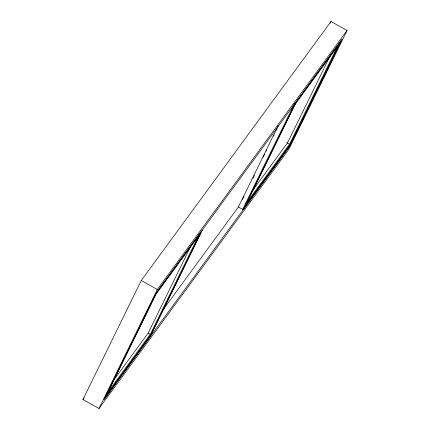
<?xml version="1.0" encoding="UTF-8"?>
<svg xmlns="http://www.w3.org/2000/svg" width="430" height="430" viewBox="0 0 430 430"><rect width="100%" height="100%" fill="white"/><g stroke="black" fill="none" stroke-linecap="round" stroke-linejoin="round"><path stroke-width="0.64" d="M82.942 399.529L141.244 280.516L330.992 21.5L347.058 30.471L288.756 149.484L99.007 408.5L82.942 399.529L84.13 397.9M99.007 408.5L157.31 289.487L347.058 30.471M113.343 380.631L148.226 333.008L190.42 246.884M199.052 234.834L150.371 334.201L106.758 393.729M150.817 334.819L200.375 233.657L155.966 294.281L106.409 395.439L150.817 334.819L148.226 333.008M150.457 336.099L202.347 230.174L156.321 293.002L104.431 398.922L150.457 336.099L149.833 336.12M162.212 310.976L238.403 206.975L278.199 125.737M242.547 199.343L244.02 196.333M252.872 178.262L254.345 175.252M263.198 157.186L264.67 154.176M266.149 151.161L266.74 149.957M273.523 136.106L274.114 134.902M276.474 130.086L277.065 128.882M330.111 23.301L330.992 21.5M238.403 206.975L242.687 209.367L294.571 103.458M243.719 208.797L295.609 102.872L341.63 40.049L289.739 145.969L243.719 208.797L242.687 209.367M295.249 104.151L245.691 205.314L290.099 144.695L339.657 43.532L295.249 104.151L294.625 104.173M330.294 55.551L287.514 142.878L253.023 189.958M338.039 45.306L289.653 144.072L246.046 203.6M286.977 142.577L290.099 144.695M141.244 280.516L157.31 289.487M156.412 292.679L103.942 399.792L289.653 146.291L342.124 39.178L156.412 292.679"/></g></svg>
